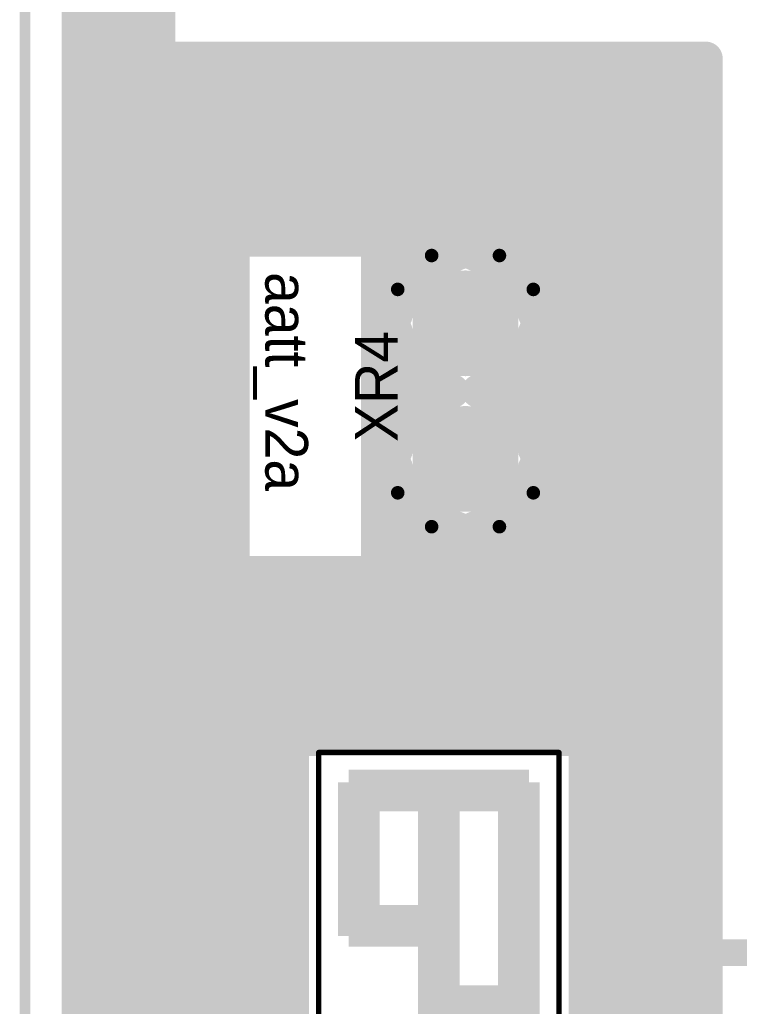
# Model space of a CAD drawing. Extents: x 416 to 470, y 213 to 332.
# Drawn here: x 416.15 to 429.63, y 234 to 252.48 of the extents above; entities that cross this region are included whole.
import ezdxf

# ---------------------------------------------------------------- set-up
doc = ezdxf.new("R2010")
doc.units = 0
for name, color, linetype in [('Board', 3, 'CONTINUOUS'), ('Top', 1, 'CONTINUOUS'), ('Top_Mask', 4, 'CONTINUOUS'), ('Top_Paste', 8, 'CONTINUOUS'), ('Top_Silk', 6, 'CONTINUOUS')]:
    doc.layers.add(name, color=color, linetype=linetype)

# ---------------------------------------------------------------- blocks, each defined once
blk = doc.blocks.new('UNIT_DISC')
at = {"linetype": 'CONTINUOUS', "const_width": 0.5}
blk.add_lwpolyline([(0.25, 0, 1), (-0.25, 0, 1)], format="xyb", close=True, dxfattribs=at)
blk = doc.blocks.new('SHAPE_EL_236_236_0_0_0_0')
at = {"xscale": 0.6, "yscale": 0.6, "zscale": 0.6}
blk.add_blockref('UNIT_DISC', (0, 0), dxfattribs=at)
blk = doc.blocks.new('SHAPE_EL_386_386_0_0_0_0')
at = {"xscale": 0.981, "yscale": 0.981, "zscale": 0.981}
blk.add_blockref('UNIT_DISC', (0, 0), dxfattribs=at)
blk = doc.blocks.new('0__40_41')
at = {"layer": 'Top'}
blk.add_blockref('SHAPE_EL_236_236_0_0_0_0', (0, 0), dxfattribs=at)
at = {"layer": 'Top_Mask'}
blk.add_blockref('SHAPE_EL_386_386_0_0_0_0', (0, 0), dxfattribs=at)
blk = doc.blocks.new('VELOG_7162')
at = {"layer": 'Top_Silk', "linetype": 'CONTINUOUS', "const_width": 0.1}
for points in [[(426.25, 238.75), (421.75, 238.75)], [(421.75, 238.75), (421.75, 218.75)], [(426.25, 218.75), (426.25, 238.75)]]:
    blk.add_lwpolyline(points, dxfattribs=at)
at = {"layer": 'Top_Silk', "xscale": 0.1, "yscale": 0.1, "zscale": 0.1}
for p in [(421.75, 238.75), (421.75, 238.75), (426.25, 238.75), (426.25, 238.75)]:
    blk.add_blockref('UNIT_DISC', p, dxfattribs=at)
blk = doc.blocks.new('SHAPE_SQ_157_1181_0_0_0_0')
blk.add_solid([(-0.2, -1.5), (0.2, -1.5), (-0.2, 1.5), (0.2, 1.5)])
blk = doc.blocks.new('SHAPE_SQ_307_1331_0_0_0_0')
blk.add_solid([(-0.3905, -1.6905), (0.3905, -1.6905), (-0.3905, 1.6905), (0.3905, 1.6905)])
blk = doc.blocks.new('6_0x025__1_')
at = {"layer": 'Top'}
blk.add_blockref('SHAPE_SQ_157_1181_0_0_0_0', (0, 0), dxfattribs=at)
at = {"layer": 'Top_Mask'}
blk.add_blockref('SHAPE_SQ_307_1331_0_0_0_0', (0, 0), dxfattribs=at)
at = {"layer": 'Top_Paste'}
blk.add_blockref('SHAPE_SQ_157_1181_0_0_0_0', (0, 0), dxfattribs=at)
blk = doc.blocks.new('SHAPE_SQ_157_590_0_0_0_0')
blk.add_solid([(-0.2, -0.75), (0.2, -0.75), (-0.2, 0.75), (0.2, 0.75)])
blk = doc.blocks.new('SHAPE_SQ_307_740_0_0_0_0')
blk.add_solid([(-0.3905, -0.9405), (0.3905, -0.9405), (-0.3905, 0.9405), (0.3905, 0.9405)])
blk = doc.blocks.new('3_0x0_25__1_')
at = {"layer": 'Top'}
blk.add_blockref('SHAPE_SQ_157_590_0_0_0_0', (0, 0), dxfattribs=at)
at = {"layer": 'Top_Mask'}
blk.add_blockref('SHAPE_SQ_307_740_0_0_0_0', (0, 0), dxfattribs=at)
at = {"layer": 'Top_Paste'}
blk.add_blockref('SHAPE_SQ_157_590_0_0_0_0', (0, 0), dxfattribs=at)
blk = doc.blocks.new('SHAPE_SQ_157_984_0_0_0_0')
blk.add_solid([(-0.2, -1.25), (0.2, -1.25), (-0.2, 1.25), (0.2, 1.25)])
blk = doc.blocks.new('SHAPE_SQ_307_1134_0_0_0_0')
blk.add_solid([(-0.3905, -1.4405), (0.3905, -1.4405), (-0.3905, 1.4405), (0.3905, 1.4405)])
blk = doc.blocks.new('5_0x0_25__1_')
at = {"layer": 'Top'}
blk.add_blockref('SHAPE_SQ_157_984_0_0_0_0', (0, 0), dxfattribs=at)
at = {"layer": 'Top_Mask'}
blk.add_blockref('SHAPE_SQ_307_1134_0_0_0_0', (0, 0), dxfattribs=at)
at = {"layer": 'Top_Paste'}
blk.add_blockref('SHAPE_SQ_157_984_0_0_0_0', (0, 0), dxfattribs=at)
blk = doc.blocks.new('SHAPE_SQ_157_1574_0_0_0_0')
blk.add_solid([(-0.2, -2), (0.2, -2), (-0.2, 2), (0.2, 2)])
blk = doc.blocks.new('SHAPE_SQ_307_1724_0_0_0_0')
blk.add_solid([(-0.3905, -2.1905), (0.3905, -2.1905), (-0.3905, 2.1905), (0.3905, 2.1905)])
blk = doc.blocks.new('8_0x0_25__1_')
at = {"layer": 'Top'}
blk.add_blockref('SHAPE_SQ_157_1574_0_0_0_0', (0, 0), dxfattribs=at)
at = {"layer": 'Top_Mask'}
blk.add_blockref('SHAPE_SQ_307_1724_0_0_0_0', (0, 0), dxfattribs=at)
at = {"layer": 'Top_Paste'}
blk.add_blockref('SHAPE_SQ_157_1574_0_0_0_0', (0, 0), dxfattribs=at)
blk = doc.blocks.new('1')
for name, p in [('VELOG_7162', (0, 0)), ('5_0x0_25__1_', (422.5, 236.75)), ('8_0x0_25__1_', (424, 236)), ('8_0x0_25__1_', (425.5, 236))]:
    blk.add_blockref(name, p)
at = {"rotation": 270}
for name, p in [('6_0x025__1_', (424, 238.04)), ('3_0x0_25__1_', (423.25, 235.5)), ('3_0x0_25__1_', (424.75, 234))]:
    blk.add_blockref(name, p, dxfattribs=at)
blk = doc.blocks.new('JMP2_7535')
at = {"layer": 'Top_Silk', "linetype": 'CONTINUOUS', "const_width": 0.254}
for points in [[(423.23, 247.425), (423.865, 248.06)], [(425.135, 248.06), (423.865, 248.06)], [(425.77, 247.425), (425.135, 248.06)], [(423.23, 243.615), (423.23, 247.425)], [(425.77, 243.615), (425.77, 247.425)], [(423.865, 242.98), (423.23, 243.615)], [(425.135, 242.98), (425.77, 243.615)], [(425.135, 242.98), (423.865, 242.98)]]:
    blk.add_lwpolyline(points, dxfattribs=at)
at = {"layer": 'Top_Silk', "xscale": 0.254, "yscale": 0.254, "zscale": 0.254}
for p in [(423.865, 248.06), (423.865, 248.06), (425.135, 248.06), (425.135, 248.06), (423.23, 247.425), (423.23, 247.425), (425.77, 247.425), (425.77, 247.425), (423.23, 243.615), (423.23, 243.615), (425.77, 243.615), (425.77, 243.615), (423.865, 242.98), (423.865, 242.98), (425.135, 242.98), (425.135, 242.98)]:
    blk.add_blockref('UNIT_DISC', p, dxfattribs=at)
blk = doc.blocks.new('SHAPE_EL_629_629_0_0_0_0')
at = {"xscale": 1.6, "yscale": 1.6, "zscale": 1.6}
blk.add_blockref('UNIT_DISC', (0, 0), dxfattribs=at)
blk = doc.blocks.new('SHAPE_EL_779_779_0_0_0_0')
at = {"xscale": 1.981, "yscale": 1.981, "zscale": 1.981}
blk.add_blockref('UNIT_DISC', (0, 0), dxfattribs=at)
blk = doc.blocks.new('1__50_41')
at = {"layer": 'Top'}
blk.add_blockref('SHAPE_EL_629_629_0_0_0_0', (0, 0), dxfattribs=at)
at = {"layer": 'Top_Mask'}
blk.add_blockref('SHAPE_EL_779_779_0_0_0_0', (0, 0), dxfattribs=at)
blk = doc.blocks.new('XR4')
blk.add_blockref('JMP2_7535', (0, 0))
at = {"rotation": 90}
for p in [(424.5, 246.79), (424.5, 244.25)]:
    blk.add_blockref('1__50_41', p, dxfattribs=at)
at = {"layer": 'Top_Silk'}
blk.add_text('XR4', height=0.8, rotation=90, dxfattribs=at).set_placement((423.23, 244.56688))
blk = doc.blocks.new('CUPOUR_L1_F0_TT45_10245')
at = {"layer": 'Top', "linetype": 'CONTINUOUS'}
for points, const_width in [([(417.25, 311.25), (417.25, 215.75)], 0.635), ([(418.75, 251.75), (418.75, 272.25)], 0.635), ([(417.25, 252.42125), (418.75, 252.42125)], 0.635), ([(417.25, 251.945), (418.75, 251.945)], 0.635), ([(429, 251.75), (418.75, 251.75)], 0.635), ([(429, 231.5), (429, 251.75)], 0.635), ([(417.25, 251.46875), (429, 251.46875)], 0.635), ([(417.25, 250.9925), (429, 250.9925)], 0.635), ([(417.25, 250.51625), (429, 250.51625)], 0.635), ([(417.25, 250.04), (429, 250.04)], 0.635), ([(417.25, 249.56375), (429, 249.56375)], 0.635), ([(417.25, 249.0875), (429, 249.0875)], 0.635), ([(417.25, 248.61125), (429, 248.61125)], 0.635), ([(420.14188, 242.11479), (420.14188, 248.35812)], 0.635), ([(420.14188, 248.35812), (422.85813, 248.35812)], 0.635), ([(422.85813, 248.35812), (422.85813, 242.11479)], 0.635), ([(417.25, 248.135), (420.14188, 248.135)], 0.635), ([(422.85813, 248.135), (424.43498, 248.135)], 0.635), ([(423.5299, 247.7601), (424.5, 248.16193)], 0.635), ([(424.5, 248.16193), (425.4701, 247.7601)], 0.635), ([(424.56501, 248.135), (429, 248.135)], 0.635), ([(423.12807, 246.79), (423.5299, 247.7601)], 0.635), ([(425.4701, 247.7601), (425.87193, 246.79)], 0.635), ([(417.25, 247.65875), (420.14188, 247.65875)], 0.635), ([(422.85813, 247.65875), (423.48791, 247.65875)], 0.635), ([(424.1, 247.19), (423.5299, 247.7601)], 0.381), ([(424.9, 247.19), (425.4701, 247.7601)], 0.381), ([(425.51208, 247.65875), (429, 247.65875)], 0.635), ([(417.25, 247.1825), (420.14188, 247.1825)], 0.635), ([(422.85813, 247.1825), (423.29064, 247.1825)], 0.635), ([(425.70935, 247.1825), (429, 247.1825)], 0.635), ([(417.25, 246.70625), (420.14188, 246.70625)], 0.635), ([(422.85813, 246.70625), (423.16276, 246.70625)], 0.635), ([(423.5299, 245.8199), (423.12807, 246.79)], 0.635), ([(425.87193, 246.79), (425.4701, 245.8199)], 0.635), ([(425.83723, 246.70625), (429, 246.70625)], 0.635), ([(424.1, 246.39), (423.5299, 245.8199)], 0.381), ([(424.9, 246.39), (425.4701, 245.8199)], 0.381), ([(417.25, 246.23), (420.14188, 246.23)], 0.635), ([(422.85813, 246.23), (423.36003, 246.23)], 0.635), ([(425.63996, 246.23), (429, 246.23)], 0.635), ([(417.25, 245.75375), (420.14188, 245.75375)], 0.635), ([(422.85813, 245.75375), (423.68959, 245.75375)], 0.635), ([(424.25392, 245.52), (423.5299, 245.8199)], 0.635), ([(425.4701, 245.8199), (424.74608, 245.52)], 0.635), ([(425.3104, 245.75375), (429, 245.75375)], 0.635), ([(423.5299, 245.2201), (424.25392, 245.52)], 0.635), ([(424.74608, 245.52), (425.4701, 245.2201)], 0.635), ([(417.25, 245.2775), (420.14188, 245.2775)], 0.635), ([(422.85813, 245.2775), (423.66847, 245.2775)], 0.635), ([(423.12807, 244.25), (423.5299, 245.2201)], 0.635), ([(425.33152, 245.2775), (429, 245.2775)], 0.635), ([(425.4701, 245.2201), (425.87193, 244.25)], 0.635), ([(424.1, 244.65), (423.5299, 245.2201)], 0.381), ([(424.9, 244.65), (425.4701, 245.2201)], 0.381), ([(417.25, 244.80125), (420.14188, 244.80125)], 0.635), ([(422.85813, 244.80125), (423.3564, 244.80125)], 0.635), ([(425.64359, 244.80125), (429, 244.80125)], 0.635), ([(417.25, 244.325), (420.14188, 244.325)], 0.635), ([(422.85813, 244.325), (423.15913, 244.325)], 0.635), ([(423.5299, 243.2799), (423.12807, 244.25)], 0.635), ([(425.87193, 244.25), (425.4701, 243.2799)], 0.635), ([(425.84086, 244.325), (429, 244.325)], 0.635), ([(417.25, 243.84875), (420.14188, 243.84875)], 0.635), ([(422.85813, 243.84875), (423.29427, 243.84875)], 0.635), ([(425.70572, 243.84875), (429, 243.84875)], 0.635), ([(424.1, 243.85), (423.5299, 243.2799)], 0.381), ([(424.9, 243.85), (425.4701, 243.2799)], 0.381), ([(417.25, 243.3725), (420.14188, 243.3725)], 0.635), ([(422.85813, 243.3725), (423.49154, 243.3725)], 0.635), ([(424.5, 242.87807), (423.5299, 243.2799)], 0.635), ([(425.4701, 243.2799), (424.5, 242.87807)], 0.635), ([(425.50845, 243.3725), (429, 243.3725)], 0.635), ([(417.25, 242.89625), (420.14188, 242.89625)], 0.635), ([(422.85813, 242.89625), (424.4561, 242.89625)], 0.635), ([(424.54389, 242.89625), (429, 242.89625)], 0.635), ([(417.25, 242.42), (420.14188, 242.42)], 0.635), ([(422.85813, 242.42), (429, 242.42)], 0.635), ([(422.85813, 242.11479), (420.14188, 242.11479)], 0.635), ([(417.25, 241.94375), (429, 241.94375)], 0.635), ([(417.25, 241.4675), (429, 241.4675)], 0.635), ([(417.25, 240.99125), (429, 240.99125)], 0.635), ([(417.25, 240.515), (429, 240.515)], 0.635), ([(417.25, 240.03875), (429, 240.03875)], 0.635), ([(417.25, 239.5625), (429, 239.5625)], 0.635), ([(417.25, 239.08625), (429, 239.08625)], 0.635), ([(421.25, 239), (426.75, 239)], 0.635), ([(421.25, 218), (421.25, 239)], 0.635), ([(426.75, 239), (426.75, 218)], 0.635), ([(417.25, 238.61), (421.25, 238.61)], 0.635), ([(426.75, 238.61), (429, 238.61)], 0.635), ([(417.25, 238.13375), (421.25, 238.13375)], 0.635), ([(426.75, 238.13375), (429, 238.13375)], 0.635), ([(417.25, 237.6575), (421.25, 237.6575)], 0.635), ([(426.75, 237.6575), (429, 237.6575)], 0.635), ([(417.25, 237.18125), (421.25, 237.18125)], 0.635), ([(426.75, 237.18125), (429, 237.18125)], 0.635), ([(417.25, 236.705), (421.25, 236.705)], 0.635), ([(426.75, 236.705), (429, 236.705)], 0.635), ([(417.25, 236.22875), (421.25, 236.22875)], 0.635), ([(426.75, 236.22875), (429, 236.22875)], 0.635), ([(417.25, 235.7525), (421.25, 235.7525)], 0.635), ([(426.75, 235.7525), (429, 235.7525)], 0.635), ([(417.25, 235.27625), (421.25, 235.27625)], 0.635), ([(426.75, 235.27625), (429, 235.27625)], 0.635), ([(417.25, 234.8), (421.25, 234.8)], 0.635), ([(426.75, 234.8), (429, 234.8)], 0.635), ([(417.25, 234.32375), (421.25, 234.32375)], 0.635), ([(426.75, 234.32375), (429, 234.32375)], 0.635), ([(417.25, 233.8475), (421.25, 233.8475)], 0.635), ([(426.75, 233.8475), (429, 233.8475)], 0.635)]:
    blk.add_lwpolyline(points, dxfattribs=dict(at, const_width=const_width))
at = {"layer": 'Top'}
for p, xscale, yscale, zscale in [((417.25, 252.42125), 0.635, 0.635, 0.635), ((418.75, 252.42125), 0.635, 0.635, 0.635), ((417.25, 251.945), 0.635, 0.635, 0.635), ((418.75, 251.945), 0.635, 0.635, 0.635), ((418.75, 251.75), 0.635, 0.635, 0.635), ((418.75, 251.75), 0.635, 0.635, 0.635), ((429, 251.75), 0.635, 0.635, 0.635), ((429, 251.75), 0.635, 0.635, 0.635), ((417.25, 251.46875), 0.635, 0.635, 0.635), ((429, 251.46875), 0.635, 0.635, 0.635), ((417.25, 250.9925), 0.635, 0.635, 0.635), ((429, 250.9925), 0.635, 0.635, 0.635), ((417.25, 250.51625), 0.635, 0.635, 0.635), ((429, 250.51625), 0.635, 0.635, 0.635), ((417.25, 250.04), 0.635, 0.635, 0.635), ((429, 250.04), 0.635, 0.635, 0.635), ((417.25, 249.56375), 0.635, 0.635, 0.635), ((429, 249.56375), 0.635, 0.635, 0.635), ((417.25, 249.0875), 0.635, 0.635, 0.635), ((429, 249.0875), 0.635, 0.635, 0.635), ((417.25, 248.61125), 0.635, 0.635, 0.635), ((429, 248.61125), 0.635, 0.635, 0.635), ((420.14188, 248.35812), 0.635, 0.635, 0.635), ((420.14188, 248.35812), 0.635, 0.635, 0.635), ((422.85813, 248.35812), 0.635, 0.635, 0.635), ((422.85813, 248.35812), 0.635, 0.635, 0.635), ((417.25, 248.135), 0.635, 0.635, 0.635), ((420.14188, 248.135), 0.635, 0.635, 0.635), ((422.85813, 248.135), 0.635, 0.635, 0.635), ((424.43498, 248.135), 0.635, 0.635, 0.635), ((424.5, 248.16193), 0.635, 0.635, 0.635), ((424.5, 248.16193), 0.635, 0.635, 0.635), ((424.56501, 248.135), 0.635, 0.635, 0.635), ((429, 248.135), 0.635, 0.635, 0.635), ((423.5299, 247.7601), 0.635, 0.635, 0.635), ((423.5299, 247.7601), 0.635, 0.635, 0.635), ((425.4701, 247.7601), 0.635, 0.635, 0.635), ((425.4701, 247.7601), 0.635, 0.635, 0.635), ((417.25, 247.65875), 0.635, 0.635, 0.635), ((420.14188, 247.65875), 0.635, 0.635, 0.635), ((422.85813, 247.65875), 0.635, 0.635, 0.635), ((423.48791, 247.65875), 0.635, 0.635, 0.635), ((423.5299, 247.7601), 0.381, 0.381, 0.381), ((425.51208, 247.65875), 0.635, 0.635, 0.635), ((425.4701, 247.7601), 0.381, 0.381, 0.381), ((429, 247.65875), 0.635, 0.635, 0.635), ((417.25, 247.1825), 0.635, 0.635, 0.635), ((420.14188, 247.1825), 0.635, 0.635, 0.635), ((422.85813, 247.1825), 0.635, 0.635, 0.635), ((423.29064, 247.1825), 0.635, 0.635, 0.635), ((425.70935, 247.1825), 0.635, 0.635, 0.635), ((429, 247.1825), 0.635, 0.635, 0.635), ((424.1, 247.19), 0.381, 0.381, 0.381), ((424.9, 247.19), 0.381, 0.381, 0.381), ((417.25, 246.70625), 0.635, 0.635, 0.635), ((420.14188, 246.70625), 0.635, 0.635, 0.635), ((422.85813, 246.70625), 0.635, 0.635, 0.635), ((423.12807, 246.79), 0.635, 0.635, 0.635), ((423.12807, 246.79), 0.635, 0.635, 0.635), ((423.16276, 246.70625), 0.635, 0.635, 0.635), ((425.83723, 246.70625), 0.635, 0.635, 0.635), ((425.87193, 246.79), 0.635, 0.635, 0.635), ((425.87193, 246.79), 0.635, 0.635, 0.635), ((429, 246.70625), 0.635, 0.635, 0.635), ((424.1, 246.39), 0.381, 0.381, 0.381), ((424.9, 246.39), 0.381, 0.381, 0.381), ((417.25, 246.23), 0.635, 0.635, 0.635), ((420.14188, 246.23), 0.635, 0.635, 0.635), ((422.85813, 246.23), 0.635, 0.635, 0.635), ((423.36003, 246.23), 0.635, 0.635, 0.635), ((425.63996, 246.23), 0.635, 0.635, 0.635), ((429, 246.23), 0.635, 0.635, 0.635), ((417.25, 245.75375), 0.635, 0.635, 0.635), ((420.14188, 245.75375), 0.635, 0.635, 0.635), ((422.85813, 245.75375), 0.635, 0.635, 0.635), ((423.5299, 245.8199), 0.635, 0.635, 0.635), ((423.5299, 245.8199), 0.635, 0.635, 0.635), ((423.5299, 245.8199), 0.381, 0.381, 0.381), ((423.68959, 245.75375), 0.635, 0.635, 0.635), ((425.3104, 245.75375), 0.635, 0.635, 0.635), ((425.4701, 245.8199), 0.635, 0.635, 0.635), ((425.4701, 245.8199), 0.635, 0.635, 0.635), ((425.4701, 245.8199), 0.381, 0.381, 0.381), ((429, 245.75375), 0.635, 0.635, 0.635), ((424.25392, 245.52), 0.635, 0.635, 0.635), ((424.25392, 245.52), 0.635, 0.635, 0.635), ((424.74608, 245.52), 0.635, 0.635, 0.635), ((424.74608, 245.52), 0.635, 0.635, 0.635), ((417.25, 245.2775), 0.635, 0.635, 0.635), ((420.14188, 245.2775), 0.635, 0.635, 0.635), ((422.85813, 245.2775), 0.635, 0.635, 0.635), ((423.5299, 245.2201), 0.635, 0.635, 0.635), ((423.5299, 245.2201), 0.635, 0.635, 0.635), ((423.66847, 245.2775), 0.635, 0.635, 0.635), ((425.33152, 245.2775), 0.635, 0.635, 0.635), ((425.4701, 245.2201), 0.635, 0.635, 0.635), ((425.4701, 245.2201), 0.635, 0.635, 0.635), ((429, 245.2775), 0.635, 0.635, 0.635), ((423.5299, 245.2201), 0.381, 0.381, 0.381), ((425.4701, 245.2201), 0.381, 0.381, 0.381), ((417.25, 244.80125), 0.635, 0.635, 0.635), ((420.14188, 244.80125), 0.635, 0.635, 0.635), ((422.85813, 244.80125), 0.635, 0.635, 0.635), ((423.3564, 244.80125), 0.635, 0.635, 0.635), ((425.64359, 244.80125), 0.635, 0.635, 0.635), ((429, 244.80125), 0.635, 0.635, 0.635), ((424.1, 244.65), 0.381, 0.381, 0.381), ((424.9, 244.65), 0.381, 0.381, 0.381), ((417.25, 244.325), 0.635, 0.635, 0.635), ((420.14188, 244.325), 0.635, 0.635, 0.635), ((422.85813, 244.325), 0.635, 0.635, 0.635), ((423.12807, 244.25), 0.635, 0.635, 0.635), ((423.12807, 244.25), 0.635, 0.635, 0.635), ((423.15913, 244.325), 0.635, 0.635, 0.635), ((425.84086, 244.325), 0.635, 0.635, 0.635), ((425.87193, 244.25), 0.635, 0.635, 0.635), ((425.87193, 244.25), 0.635, 0.635, 0.635), ((429, 244.325), 0.635, 0.635, 0.635), ((417.25, 243.84875), 0.635, 0.635, 0.635), ((420.14188, 243.84875), 0.635, 0.635, 0.635), ((422.85813, 243.84875), 0.635, 0.635, 0.635), ((423.29427, 243.84875), 0.635, 0.635, 0.635), ((425.70572, 243.84875), 0.635, 0.635, 0.635), ((429, 243.84875), 0.635, 0.635, 0.635), ((424.1, 243.85), 0.381, 0.381, 0.381), ((424.9, 243.85), 0.381, 0.381, 0.381), ((417.25, 243.3725), 0.635, 0.635, 0.635), ((420.14188, 243.3725), 0.635, 0.635, 0.635), ((422.85813, 243.3725), 0.635, 0.635, 0.635), ((423.49154, 243.3725), 0.635, 0.635, 0.635), ((423.5299, 243.2799), 0.635, 0.635, 0.635), ((423.5299, 243.2799), 0.635, 0.635, 0.635), ((425.4701, 243.2799), 0.635, 0.635, 0.635), ((425.4701, 243.2799), 0.635, 0.635, 0.635), ((425.50845, 243.3725), 0.635, 0.635, 0.635), ((429, 243.3725), 0.635, 0.635, 0.635), ((423.5299, 243.2799), 0.381, 0.381, 0.381), ((425.4701, 243.2799), 0.381, 0.381, 0.381), ((417.25, 242.89625), 0.635, 0.635, 0.635), ((420.14188, 242.89625), 0.635, 0.635, 0.635), ((422.85813, 242.89625), 0.635, 0.635, 0.635), ((424.4561, 242.89625), 0.635, 0.635, 0.635), ((424.5, 242.87807), 0.635, 0.635, 0.635), ((424.5, 242.87807), 0.635, 0.635, 0.635), ((424.54389, 242.89625), 0.635, 0.635, 0.635), ((429, 242.89625), 0.635, 0.635, 0.635), ((417.25, 242.42), 0.635, 0.635, 0.635), ((420.14188, 242.42), 0.635, 0.635, 0.635), ((422.85813, 242.42), 0.635, 0.635, 0.635), ((429, 242.42), 0.635, 0.635, 0.635), ((420.14188, 242.11479), 0.635, 0.635, 0.635), ((420.14188, 242.11479), 0.635, 0.635, 0.635), ((422.85813, 242.11479), 0.635, 0.635, 0.635), ((422.85813, 242.11479), 0.635, 0.635, 0.635), ((417.25, 241.94375), 0.635, 0.635, 0.635), ((429, 241.94375), 0.635, 0.635, 0.635), ((417.25, 241.4675), 0.635, 0.635, 0.635), ((429, 241.4675), 0.635, 0.635, 0.635), ((417.25, 240.99125), 0.635, 0.635, 0.635), ((429, 240.99125), 0.635, 0.635, 0.635), ((417.25, 240.515), 0.635, 0.635, 0.635), ((429, 240.515), 0.635, 0.635, 0.635), ((417.25, 240.03875), 0.635, 0.635, 0.635), ((429, 240.03875), 0.635, 0.635, 0.635), ((417.25, 239.5625), 0.635, 0.635, 0.635), ((429, 239.5625), 0.635, 0.635, 0.635), ((417.25, 239.08625), 0.635, 0.635, 0.635), ((429, 239.08625), 0.635, 0.635, 0.635), ((421.25, 239), 0.635, 0.635, 0.635), ((421.25, 239), 0.635, 0.635, 0.635), ((426.75, 239), 0.635, 0.635, 0.635), ((426.75, 239), 0.635, 0.635, 0.635), ((417.25, 238.61), 0.635, 0.635, 0.635), ((421.25, 238.61), 0.635, 0.635, 0.635), ((426.75, 238.61), 0.635, 0.635, 0.635), ((429, 238.61), 0.635, 0.635, 0.635), ((417.25, 238.13375), 0.635, 0.635, 0.635), ((421.25, 238.13375), 0.635, 0.635, 0.635), ((426.75, 238.13375), 0.635, 0.635, 0.635), ((429, 238.13375), 0.635, 0.635, 0.635), ((417.25, 237.6575), 0.635, 0.635, 0.635), ((421.25, 237.6575), 0.635, 0.635, 0.635), ((426.75, 237.6575), 0.635, 0.635, 0.635), ((429, 237.6575), 0.635, 0.635, 0.635), ((417.25, 237.18125), 0.635, 0.635, 0.635), ((421.25, 237.18125), 0.635, 0.635, 0.635), ((426.75, 237.18125), 0.635, 0.635, 0.635), ((429, 237.18125), 0.635, 0.635, 0.635), ((417.25, 236.705), 0.635, 0.635, 0.635), ((421.25, 236.705), 0.635, 0.635, 0.635), ((426.75, 236.705), 0.635, 0.635, 0.635), ((429, 236.705), 0.635, 0.635, 0.635), ((417.25, 236.22875), 0.635, 0.635, 0.635), ((421.25, 236.22875), 0.635, 0.635, 0.635), ((426.75, 236.22875), 0.635, 0.635, 0.635), ((429, 236.22875), 0.635, 0.635, 0.635), ((417.25, 235.7525), 0.635, 0.635, 0.635), ((421.25, 235.7525), 0.635, 0.635, 0.635), ((426.75, 235.7525), 0.635, 0.635, 0.635), ((429, 235.7525), 0.635, 0.635, 0.635), ((417.25, 235.27625), 0.635, 0.635, 0.635), ((421.25, 235.27625), 0.635, 0.635, 0.635), ((426.75, 235.27625), 0.635, 0.635, 0.635), ((429, 235.27625), 0.635, 0.635, 0.635), ((417.25, 234.8), 0.635, 0.635, 0.635), ((421.25, 234.8), 0.635, 0.635, 0.635), ((426.75, 234.8), 0.635, 0.635, 0.635), ((429, 234.8), 0.635, 0.635, 0.635), ((417.25, 234.32375), 0.635, 0.635, 0.635), ((421.25, 234.32375), 0.635, 0.635, 0.635), ((426.75, 234.32375), 0.635, 0.635, 0.635), ((429, 234.32375), 0.635, 0.635, 0.635), ((417.25, 233.8475), 0.635, 0.635, 0.635), ((421.25, 233.8475), 0.635, 0.635, 0.635), ((426.75, 233.8475), 0.635, 0.635, 0.635), ((429, 233.8475), 0.635, 0.635, 0.635)]:
    blk.add_blockref('UNIT_DISC', p, dxfattribs=dict(at, xscale=xscale, yscale=yscale, zscale=zscale))

msp = doc.modelspace()

# ---------------------------------------------------------------- linework, layer by layer
at = {"layer": 'Board', "linetype": 'CONTINUOUS', "const_width": 0.2}
msp.add_lwpolyline([(416.25, 215), (416.25, 324.5)], dxfattribs=at)
at = {"layer": 'Top', "linetype": 'CONTINUOUS', "const_width": 0.5}
for points in [[(427.5, 240), (428, 240.5)], [(427.5, 235), (427.5, 240)], [(430.75, 235), (427.5, 235)]]:
    msp.add_lwpolyline(points, dxfattribs=at)
at = {"layer": 'Top_Silk', "linetype": 'CONTINUOUS', "const_width": 0.25}
msp.add_lwpolyline([(418.5, 215), (418.5, 324.5)], dxfattribs=at)

# ---------------------------------------------------------------- block references
for name, p in [('CUPOUR_L1_F0_TT45_10245', (0, 0)), ('0__40_41', (417.75, 250.5)), ('0__40_41', (423, 250.5)), ('0__40_41', (428, 250.5)), ('XR4', (0, 0)), ('0__40_41', (417.75, 240.75)), ('0__40_41', (423, 240.75)), ('0__40_41', (428, 240.5)), ('1', (0, 0))]:
    msp.add_blockref(name, p)
at = {"layer": 'Top', "xscale": 0.5, "yscale": 0.5, "zscale": 0.5}
for p in [(428, 240.5), (427.5, 240), (427.5, 240), (427.5, 235), (427.5, 235)]:
    msp.add_blockref('UNIT_DISC', p, dxfattribs=at)

# ---------------------------------------------------------------- texts
at = {"layer": 'Top'}
msp.add_text('aatt_v2a', height=0.8, rotation=270, dxfattribs=at).set_placement((420.75, 247.75))

doc.saveas('drawing.dxf')
